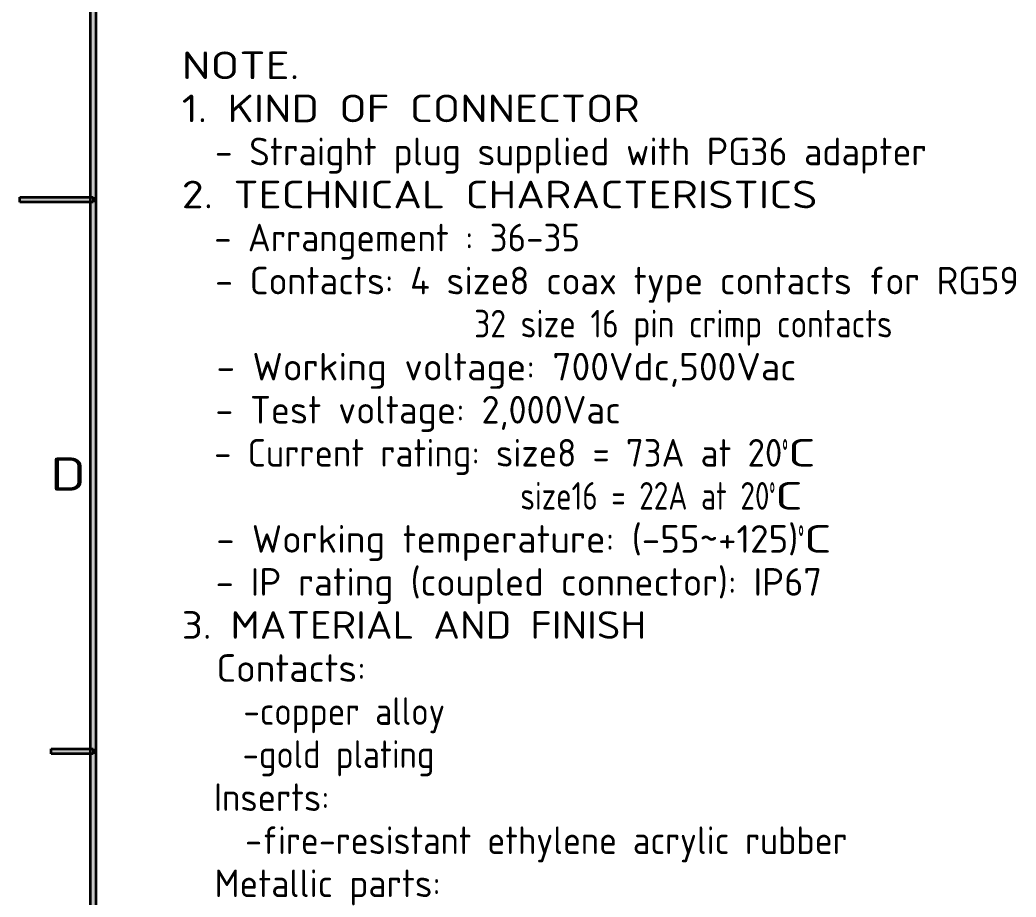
# Model space of a CAD drawing. Extents: x 23 to 417, y 3 to 294.
# Drawn here: x 23.4 to 113.7, y 85.3 to 164.8 of the extents above; entities that cross this region are included whole.
import ezdxf
from ezdxf.enums import TextEntityAlignment as Align

# ---------------------------------------------------------------- set-up
doc = ezdxf.new("R2010")
doc.units = 0
doc.layers.get('0').update_dxf_attribs({"lineweight": 13})
doc.layers.add('3', color=7, linetype='Continuous', lineweight=13)
doc.styles.get("Standard").update_dxf_attribs({"font": 'isocp.shx'})

# ---------------------------------------------------------------- blocks, each defined once
blk = doc.blocks.new('BLOCK4330')
at = {"layer": '3', "color": 7, "lineweight": 13}
blk.add_text('D', height=3, dxfattribs=at).set_placement((26.112, 122.133), (29.343, 122.133), align=Align.FIT)
blk = doc.blocks.new('BLOCK4404')
at = {"layer": '3', "color": 7, "lineweight": 5}
blk.add_solid([(29.763, 287), (30.237, 287), (29.763, 9.762), (30.237, 10.238)], dxfattribs=at)
blk = doc.blocks.new('BLOCK4417')
at = {"layer": '3', "color": 7, "lineweight": 5}
blk.add_solid([(30.006, 148.738), (30.006, 148.262), (23.356, 148.738), (23.356, 148.262)], dxfattribs=at)
blk = doc.blocks.new('BLOCK4419')
at = {"layer": '3', "color": 7, "lineweight": 5}
blk.add_solid([(26.2, 98.262), (26.2, 98.738), (30, 98.262), (30, 98.738)], dxfattribs=at)
blk = doc.blocks.new('BLOCK4522')
at = {"color": 7, "lineweight": 13}
for s, p, p2 in [('NOTE.', (70, 234.19), (123.36, 234.19)), ('1. KIND OF CONNECTOR', (70, 214.68), (277.62, 214.68)), ('  - Straight plug supplied with PG36 adapter', (70, 195.17), (407.81, 195.17)), ('2. TECHNICAL CHARACTERISTICS', (70, 175.67), (358.17, 175.67)), ('  - Arrangement : 36-35', (70, 156.16), (250.53, 156.16)), ('  - Contacts: 4 size8 coax type contacts for RG59', (70, 136.65), (449.49, 136.65)), ('                    32 size 16 pin crimp contacts', (70, 117.14), (392.21, 117.14)), ('  - Working voltage: 700Vdc,500Vac', (70, 97.63), (348.58, 97.63)), ('  - Test voltage: 2,000Vac', (70, 78.12), (268.99, 78.12)), ('  - Current rating: size8 = 73A at 20', (70, 58.61), (342.26, 58.61)), ('%%d', (342.26, 58.61), (344.76, 58.61)), ('C', (344.76, 58.61), (357.37, 58.61)), ('                         size16 = 22A at 20', (70, 39.1), (336.43, 39.1)), ('%%d', (336.43, 39.1), (338.93, 39.1)), ('C', (338.93, 39.1), (351.54, 39.1)), ('  - Working temperature: (-55~+125)', (70, 19.59), (349.52, 19.59)), ('%%d', (349.52, 19.59), (352.02, 19.59)), ('C', (352.02, 19.59), (364.63, 19.59)), ('  - IP rating (coupled connector): IP67', (70, 0.09), (360.22, 0.09)), ('3. MATERIAL AND FINISH', (70, -19.42), (280.56, -19.42)), ('  Contacts:', (70, -38.93), (153.47, -38.93)), ('    -copper alloy', (70, -58.44), (189.38, -58.44)), ('    -gold plating', (70, -77.95), (184.55, -77.95)), ('  Inserts:', (70, -97.46), (136.96, -97.46)), ('    -fire-resistant ethylene acrylic rubber', (70, -116.97), (371.82, -116.97)), ('  Metallic parts:', (70, -136.48), (187.42, -136.48))]:
    blk.add_text(s, height=12.5, dxfattribs=at).set_placement(p, p2, align=Align.FIT)

msp = doc.modelspace()

# ---------------------------------------------------------------- linework, layer by layer
at = {"layer": '3', "color": 7, "lineweight": 35}
for p, q in [((29.7625, 9.7625), (29.7625, 287)), ((30.2375, 287), (30.2375, 10.2375))]:
    msp.add_line(p, q, dxfattribs=at)
at = {"layer": '3', "color": 7, "lineweight": 35, "ltscale": 0.16625}
for p, q in [((23.3562, 148.7375), (30.0062, 148.7375)), ((30.0062, 148.2625), (23.3562, 148.2625))]:
    msp.add_line(p, q, dxfattribs=at)
at = {"layer": '3', "color": 7, "lineweight": 35, "ltscale": 0.011875}
for p, q in [((23.3562, 148.2625), (23.3562, 148.7375)), ((30.0062, 148.7375), (30.0062, 148.2625)), ((26.2, 98.2625), (26.2, 98.7375)), ((30, 98.7375), (30, 98.2625))]:
    msp.add_line(p, q, dxfattribs=at)
at = {"layer": '3', "color": 7, "lineweight": 35, "ltscale": 0.095}
for p, q in [((26.2, 98.7375), (30, 98.7375)), ((30, 98.2625), (26.2, 98.2625))]:
    msp.add_line(p, q, dxfattribs=at)

# ---------------------------------------------------------------- block references
at = {"lineweight": 0, "xscale": 0.2, "yscale": 0.2, "zscale": 0.2}
msp.add_blockref('BLOCK4522', (24.0299, 112.5837), dxfattribs=at)
at = {"layer": '3', "lineweight": 0}
for name in ['BLOCK4404', 'BLOCK4417', 'BLOCK4330', 'BLOCK4419']:
    msp.add_blockref(name, (0, 0), dxfattribs=at)

doc.saveas('drawing.dxf')
